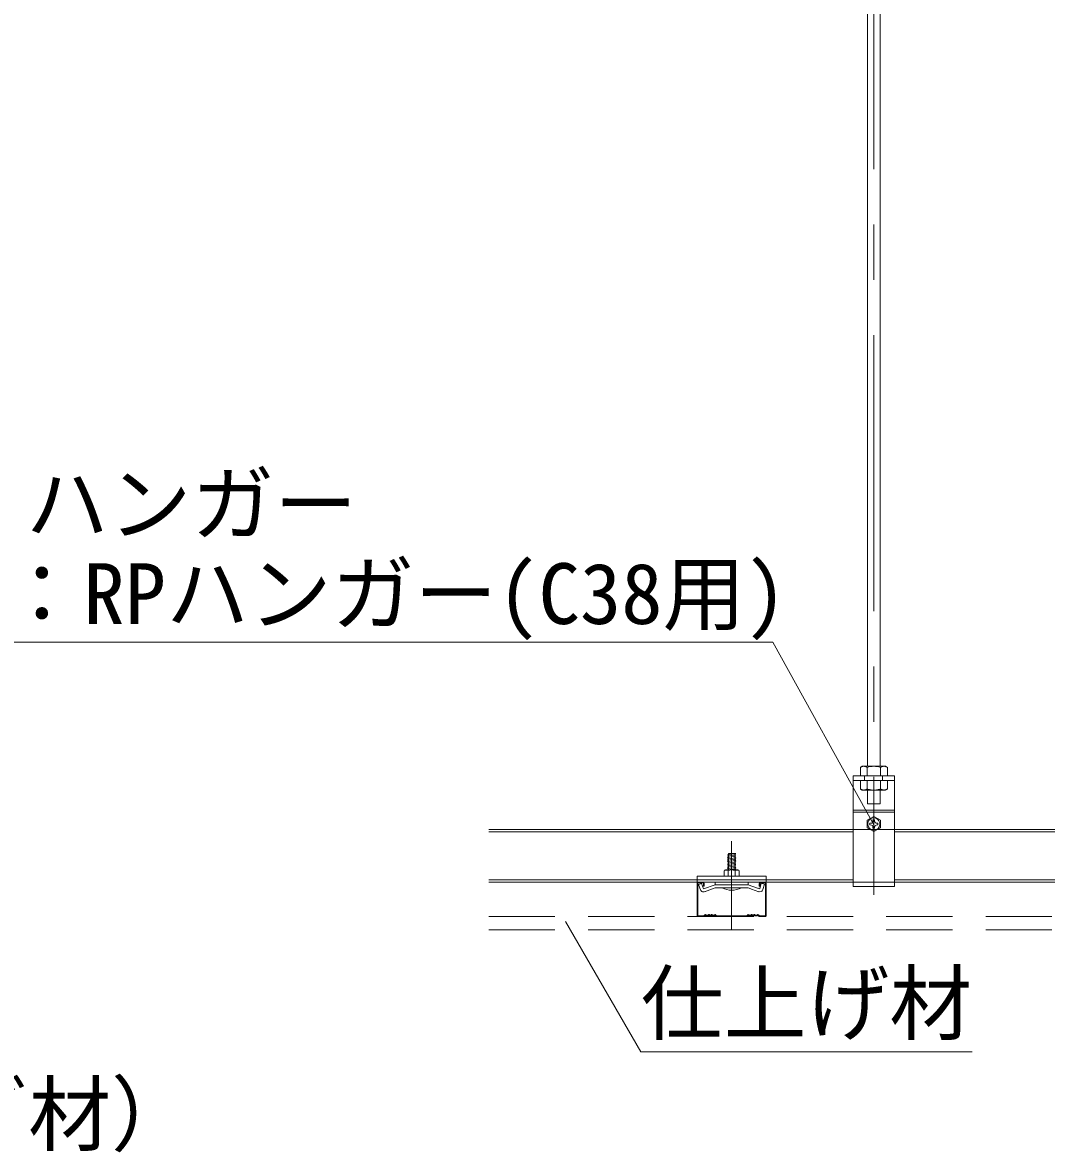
# Model space of a CAD drawing. Units: millimetres at full size, sheet at 1:40; details may follow other scales. Extents: x -7800 to 7800, y -5578 to 5485.
# Drawn here: x -4928 to -4186, y -4270 to -3452 of the extents above; entities that cross this region are included whole.
import ezdxf
from ezdxf.enums import TextEntityAlignment as Align

# ---------------------------------------------------------------- set-up
doc = ezdxf.new("R2010")
doc.units = ezdxf.units.MM
doc.header["$LTSCALE"] = 40
doc.linetypes.add('CHAIN1', pattern=[8, 5, -1, 1, -1])
doc.linetypes.add('DASHED1', pattern=[1.8, 1.2, -0.6])
for name, color, linetype, lineweight in [('2-0_中心線', 4, 'CHAIN1', 9), ('2-1_吊り材', 4, 'Continuous', 9), ('2-2_野縁受け', 3, 'Continuous', 18), ('2-3_野縁', 7, 'Continuous', 18), ('2-6_文字', 7, 'Continuous', 18), ('2-A_クリップ', 3, 'Continuous', 18), ('2-C_パネル', 4, 'DASHED1', 9)]:
    doc.layers.add(name, color=color, linetype=linetype, lineweight=lineweight)
doc.styles.add('ＭＳ ゴシック', font='')
doc.styles.get('ＭＳ ゴシック').set_extended_font_data('MS Gothic')

msp = doc.modelspace()

# ---------------------------------------------------------------- linework, layer by layer
at = {"layer": '2-0_中心線'}
for p, q in [((-4311.38, -2078.27), (-4311.38, -4083.58)), ((-4414.38, -4044.72), (-4414.38, -4108.64))]:
    msp.add_line(p, q, dxfattribs=at)
at = {"layer": '2-1_吊り材', "color": 3, "lineweight": 18}
for p, q in [((-4315.88, -2093.37), (-4315.88, -3990.57)), ((-4306.88, -2093.37), (-4306.88, -3990.57))]:
    msp.add_line(p, q, dxfattribs=at)
at = {"layer": '2-1_吊り材', "color": 7, "lineweight": 18}
for p, q in [((-4319.87, -3990.57), (-4321.18, -3991.33)), ((-4321.18, -3997.57), (-4321.18, -3991.33)), ((-4319.87, -3990.57), (-4315.72, -3990.57)), ((-4316.28, -3997.57), (-4316.28, -3991.33)), ((-4315.72, -3990.57), (-4302.9, -3990.57)), ((-4306.48, -3997.57), (-4306.48, -3991.33)), ((-4302.9, -3990.57), (-4301.58, -3991.33)), ((-4301.58, -3997.57), (-4301.58, -3991.33)), ((-4326.38, -4077.57), (-4326.38, -3997.57)), ((-4326.38, -3997.57), (-4296.38, -3997.57)), ((-4321.18, -3997.57), (-4301.58, -3997.57)), ((-4296.38, -3997.57), (-4296.38, -4077.57)), ((-4326.38, -4022.37), (-4296.38, -4022.37)), ((-4326.38, -4023.75), (-4296.38, -4023.75)), ((-4311.43, -4026.87), (-4316.19, -4029.62)), ((-4316.19, -4029.62), (-4316.19, -4035.12)), ((-4314.37, -4031.77), (-4313.78, -4031.77)), ((-4314.37, -4032.97), (-4313.78, -4032.97)), ((-4312.03, -4029.43), (-4312.03, -4029.99)), ((-4311.43, -4026.87), (-4306.67, -4029.62)), ((-4310.83, -4029.43), (-4310.83, -4029.99)), ((-4310.83, -4029.43), (-4310.83, -4030.24)), ((-4308.49, -4031.77), (-4309.08, -4031.77)), ((-4308.49, -4032.97), (-4309.08, -4032.97)), ((-4306.67, -4029.62), (-4306.67, -4035.12)), ((-4314.03, -4036.37), (-4316.19, -4035.12)), ((-4311.43, -4037.87), (-4314.03, -4036.37)), ((-4312.03, -4035.31), (-4312.03, -4034.75)), ((-4311.43, -4037.87), (-4308.83, -4036.37)), ((-4310.83, -4035.31), (-4310.83, -4034.49)), ((-4310.83, -4035.31), (-4310.83, -4034.75)), ((-4308.83, -4036.37), (-4306.67, -4035.12)), ((-4296.38, -4077.57), (-4326.38, -4077.57))]:
    msp.add_line(p, q, dxfattribs=at)
at = {"layer": '2-1_吊り材', "color": 7, "linetype": 'DASHED1', "lineweight": 18}
for p, q in [((-4318.21, -3997.57), (-4318.21, -4000.77)), ((-4305.21, -3997.57), (-4305.21, -4000.77)), ((-4326.38, -4000.77), (-4296.38, -4000.77)), ((-4321.18, -4000.77), (-4321.18, -4007.01)), ((-4301.58, -4000.77), (-4321.18, -4000.77)), ((-4319.87, -4007.77), (-4321.18, -4007.01)), ((-4302.9, -4007.77), (-4319.87, -4007.77)), ((-4316.28, -4000.77), (-4316.28, -4007.01)), ((-4315.88, -4007.77), (-4315.88, -4017.81)), ((-4306.88, -4007.77), (-4306.88, -4017.81)), ((-4306.48, -4000.77), (-4306.48, -4007.01)), ((-4302.9, -4007.77), (-4301.58, -4007.01)), ((-4301.58, -4000.77), (-4301.58, -4007.01)), ((-4315.88, -4017.81), (-4306.88, -4017.81)), ((-4296.38, -4036.37), (-4326.38, -4036.37)), ((-4296.38, -4074.37), (-4326.38, -4074.37))]:
    msp.add_line(p, q, dxfattribs=at)
at = {"layer": '2-1_吊り材', "color": 7, "lineweight": 18}
for centre, radius, start, end in [((-4317.98, -3997.34), 6.81, 96.34294, 118.04132), ((-4318.9, -3995.45), 4.88, 57.57118, 88.04459), ((-4311.38, -4006.78), 16.22, 72.41205, 107.58797), ((-4303.87, -3995.45), 4.88, 91.95543, 122.42883), ((-4304.79, -3997.34), 6.81, 61.95869, 83.65707), ((-4311.43, -4032.37), 4.4, 294.61987, 245.38013), ((-4311.43, -4032.37), 3, 168.46304, 191.51331), ((-4313.63, -4030.17), 1.6, 264.363, 6.67345), ((-4313.63, -4034.57), 1.6, 353.32655, 95.637), ((-4311.43, -4032.37), 3, 78.46304, 101.53696), ((-4309.24, -4030.17), 1.6, 173.32655, 275.637), ((-4309.24, -4034.57), 1.6, 84.363, 186.67345), ((-4311.43, -4032.37), 3, 348.48669, 11.53696), ((-4311.43, -4032.37), 4.4, 245.38013, 294.61987), ((-4311.43, -4032.37), 3, 258.46304, 281.53696)]:
    msp.add_arc(centre, radius, start, end, dxfattribs=at)
at = {"layer": '2-1_吊り材', "color": 7, "linetype": 'DASHED1', "lineweight": 18}
for centre, radius, start, end in [((-4317.98, -4001), 6.81, 241.95869, 263.65707), ((-4318.9, -4002.89), 4.88, 271.95543, 302.42883), ((-4311.38, -3991.55), 16.22, 252.41205, 287.58797), ((-4303.87, -4002.89), 4.88, 237.57118, 268.04459), ((-4304.79, -4001), 6.81, 276.34294, 298.04132)]:
    msp.add_arc(centre, radius, start, end, dxfattribs=at)
at = {"layer": '2-2_野縁受け'}
for p, q in [((-4326.38, -4036.37), (-4590.39, -4036.37)), ((-4326.38, -4037.97), (-4590.39, -4037.97)), ((-4296.38, -4036.37), (-3426.38, -4036.37)), ((-4296.38, -4037.97), (-3426.38, -4037.97)), ((-4326.38, -4072.77), (-4590.39, -4072.77)), ((-4296.38, -4072.77), (-3426.38, -4072.77)), ((-4326.38, -4074.37), (-4590.39, -4074.37)), ((-4296.38, -4074.37), (-3426.38, -4074.37))]:
    msp.add_line(p, q, dxfattribs=at)
at = {"layer": '2-3_野縁'}
for p, q in [((-4439.38, -4075.37), (-4439.38, -4098.4)), ((-4438.88, -4098.35), (-4438.89, -4075.37)), ((-4435.38, -4074.37), (-4438.38, -4074.37)), ((-4435.38, -4074.87), (-4438.38, -4074.87)), ((-4434.88, -4077.37), (-4434.88, -4075.37)), ((-4434.88, -4077.37), (-4434.38, -4077.37)), ((-4434.38, -4077.37), (-4434.38, -4075.37)), ((-4394.38, -4077.37), (-4394.38, -4075.37)), ((-4393.88, -4077.37), (-4394.38, -4077.37)), ((-4393.88, -4077.37), (-4393.88, -4075.37)), ((-4393.38, -4074.37), (-4390.38, -4074.37)), ((-4393.38, -4074.87), (-4390.38, -4074.87)), ((-4389.88, -4098.39), (-4389.88, -4075.37)), ((-4389.38, -4075.37), (-4389.38, -4098.32)), ((-4433.74, -4098.01), (-4434.45, -4098.72)), ((-4434.45, -4098.72), (-4433.74, -4098.01)), ((-4433.38, -4098.37), (-4434.09, -4099.08)), ((-4433.38, -4098.37), (-4434.09, -4099.08)), ((-4426.38, -4098.37), (-4425.68, -4099.08)), ((-4426.03, -4098.01), (-4425.32, -4098.72)), ((-4402.74, -4098.01), (-4403.44, -4098.72)), ((-4402.38, -4098.37), (-4403.09, -4099.08)), ((-4395.38, -4098.37), (-4394.68, -4099.08)), ((-4395.38, -4098.37), (-4394.68, -4099.08)), ((-4395.03, -4098.01), (-4394.32, -4098.72)), ((-4394.32, -4098.72), (-4395.03, -4098.01)), ((-4438.38, -4098.87), (-4434.8, -4098.87)), ((-4438.38, -4098.87), (-4434.8, -4098.87)), ((-4434.8, -4099.37), (-4438.38, -4099.37)), ((-4434.8, -4099.37), (-4438.38, -4099.37)), ((-4424.97, -4098.87), (-4414.38, -4098.87)), ((-4424.97, -4099.37), (-4414.38, -4099.37)), ((-4403.8, -4098.87), (-4414.38, -4098.87)), ((-4403.8, -4099.37), (-4414.38, -4099.37)), ((-4390.38, -4098.87), (-4393.97, -4098.87)), ((-4390.38, -4098.87), (-4393.97, -4098.87)), ((-4393.97, -4099.37), (-4390.38, -4099.37)), ((-4393.97, -4099.37), (-4390.38, -4099.37))]:
    msp.add_line(p, q, dxfattribs=at)
for centre, radius, start, end in [((-4438.38, -4075.37), 1, 90.00299, 180.00299), ((-4438.38, -4075.37), 0.5, 90.00299, 180.00299), ((-4435.38, -4075.37), 1, 0.00299, 90.00299), ((-4435.38, -4075.37), 0.5, 0.00299, 90.00299), ((-4393.38, -4075.37), 1, 89.99696, 179.99699), ((-4393.38, -4075.37), 0.5, 89.99696, 179.99699), ((-4390.38, -4075.37), 1, 359.99699, 89.99699), ((-4390.38, -4075.37), 0.5, 359.99699, 89.99699), ((-4438.38, -4098.37), 1, 177.476, 270), ((-4438.38, -4098.37), 1, 177.476, 270), ((-4438.38, -4098.37), 0.5, 177.476, 270), ((-4438.38, -4098.37), 0.5, 177.476, 270), ((-4433.38, -4098.37), 0.5, 46.39717, 135), ((-4432.13, -4097.06), 1.81, 226.39716, 313.6028), ((-4432.13, -4097.06), 1.31, 226.39716, 313.6028), ((-4430.88, -4098.37), 0.5, 36.86987, 133.6028), ((-4429.88, -4097.62), 1.25, 216.86989, 323.1301), ((-4429.88, -4097.62), 0.75, 216.86989, 323.1301), ((-4428.88, -4098.37), 0.5, 46.39717, 143.1301), ((-4428.88, -4098.37), 0.5, 36.86987, 143.1301), ((-4427.63, -4097.06), 1.81, 226.39716, 313.6028), ((-4427.63, -4097.06), 1.31, 226.39716, 313.6028), ((-4426.38, -4098.37), 0.5, 44.99998, 133.60281), ((-4402.38, -4098.37), 0.5, 46.39719, 135.00002), ((-4401.13, -4097.06), 1.81, 226.39719, 313.60283), ((-4401.13, -4097.06), 1.31, 226.39719, 313.60283), ((-4399.88, -4098.37), 0.5, 36.86989, 143.1301), ((-4399.88, -4098.37), 0.5, 36.86989, 133.60281), ((-4398.88, -4097.62), 1.25, 216.8699, 323.13011), ((-4398.88, -4097.62), 0.75, 216.8699, 323.13011), ((-4397.88, -4098.37), 0.5, 46.39719, 143.13011), ((-4396.63, -4097.06), 1.81, 226.39719, 313.60283), ((-4396.63, -4097.06), 1.31, 226.39719, 313.60283), ((-4395.38, -4098.37), 0.5, 45, 133.60283), ((-4390.38, -4098.37), 1, 269.99995, 2.524), ((-4390.38, -4098.37), 1, 270, 2.524), ((-4390.38, -4098.37), 0.5, 269.99995, 2.524), ((-4390.38, -4098.37), 0.5, 270, 2.524), ((-4434.8, -4098.37), 0.5, 270, 314.99998), ((-4434.8, -4098.37), 0.5, 269.99998, 314.99998), ((-4434.8, -4098.37), 1, 270, 314.99998), ((-4434.8, -4098.37), 1, 270, 315), ((-4424.97, -4098.37), 1, 225, 270), ((-4424.97, -4098.37), 0.5, 225, 270), ((-4403.8, -4098.37), 0.5, 270, 315), ((-4403.8, -4098.37), 1, 270, 315), ((-4393.97, -4098.37), 1, 225.00002, 270), ((-4393.97, -4098.37), 1, 225, 270), ((-4393.97, -4098.37), 0.5, 225.00002, 270), ((-4393.97, -4098.37), 0.5, 225, 270)]:
    msp.add_arc(centre, radius, start, end, dxfattribs=at)
at = {"layer": '2-6_文字'}
for p, q in [((-4944.02, -3900.69), (-4384.5, -3900.69)), ((-4311.38, -4032.91), (-4384.5, -3900.69)), ((-4534.68, -4102.87), (-4480.16, -4197.31)), ((-4480.16, -4197.31), (-4240.16, -4197.31))]:
    msp.add_line(p, q, dxfattribs=at)
at = {"layer": '2-A_クリップ'}
for p, q in [((-4411.35, -4054.73), (-4417.35, -4055.58)), ((-4417.35, -4055.58), (-4416.6, -4055.97)), ((-4411.35, -4055.73), (-4417.35, -4056.58)), ((-4417.35, -4056.58), (-4416.6, -4056.97)), ((-4411.35, -4056.73), (-4417.35, -4057.58)), ((-4417.35, -4057.58), (-4416.6, -4057.97)), ((-4416.6, -4053.58), (-4412.1, -4053.58)), ((-4416.6, -4065.59), (-4416.6, -4053.58)), ((-4411.35, -4053.73), (-4412.1, -4053.58)), ((-4412.1, -4065.59), (-4412.1, -4053.61)), ((-4411.35, -4054.73), (-4412.1, -4054.34)), ((-4411.35, -4055.73), (-4412.1, -4055.34)), ((-4411.35, -4056.73), (-4412.1, -4056.34)), ((-4411.35, -4057.73), (-4412.1, -4057.34)), ((-4419.18, -4065.75), (-4419.65, -4065.99)), ((-4419.18, -4065.75), (-4419.65, -4065.99)), ((-4418.85, -4065.59), (-4409.85, -4065.59)), ((-4418.49, -4065.68), (-4416.85, -4066.09)), ((-4418.49, -4065.68), (-4416.85, -4066.09)), ((-4411.35, -4057.73), (-4417.35, -4058.58)), ((-4417.35, -4058.58), (-4416.6, -4058.97)), ((-4411.35, -4058.73), (-4417.35, -4059.58)), ((-4417.35, -4059.58), (-4416.6, -4059.97)), ((-4411.35, -4059.73), (-4417.35, -4060.58)), ((-4417.35, -4060.58), (-4416.6, -4060.97)), ((-4411.35, -4060.73), (-4417.35, -4061.58)), ((-4417.35, -4061.58), (-4416.6, -4061.97)), ((-4411.35, -4061.73), (-4417.35, -4062.58)), ((-4417.35, -4062.58), (-4416.6, -4062.97)), ((-4411.35, -4062.73), (-4417.35, -4063.58)), ((-4417.35, -4063.58), (-4416.6, -4063.97)), ((-4411.35, -4063.73), (-4417.35, -4064.58)), ((-4417.35, -4064.58), (-4416.6, -4064.97)), ((-4417.35, -4064.58), (-4416.6, -4064.97)), ((-4411.35, -4064.73), (-4417.35, -4065.58)), ((-4411.35, -4064.73), (-4417.35, -4065.58)), ((-4411.35, -4058.73), (-4412.1, -4058.34)), ((-4411.35, -4059.73), (-4412.1, -4059.34)), ((-4411.35, -4060.73), (-4412.1, -4060.34)), ((-4411.35, -4061.73), (-4412.1, -4061.34)), ((-4411.35, -4062.73), (-4412.1, -4062.34)), ((-4411.35, -4063.73), (-4412.1, -4063.34)), ((-4411.35, -4064.73), (-4412.1, -4064.34)), ((-4411.35, -4064.73), (-4412.1, -4064.34)), ((-4411.63, -4065.59), (-4412.1, -4065.34)), ((-4411.63, -4065.59), (-4412.1, -4065.34)), ((-4410.21, -4065.68), (-4411.85, -4066.08)), ((-4410.21, -4065.68), (-4411.85, -4066.08)), ((-4409.53, -4065.75), (-4409.06, -4065.98)), ((-4409.53, -4065.75), (-4409.06, -4065.98)), ((-4439.35, -4070.09), (-4439.35, -4074.39)), ((-4439.35, -4070.09), (-4389.35, -4070.09)), ((-4419.85, -4066.59), (-4419.85, -4070.09)), ((-4419.85, -4070.09), (-4408.85, -4070.09)), ((-4416.85, -4066.09), (-4416.85, -4066.1)), ((-4416.85, -4066.1), (-4416.85, -4070.09)), ((-4412.13, -4065.98), (-4411.85, -4066.08)), ((-4412.13, -4065.98), (-4411.85, -4066.08)), ((-4411.85, -4066.08), (-4411.85, -4070.09)), ((-4408.85, -4066.59), (-4408.85, -4070.09)), ((-4389.35, -4074.39), (-4389.35, -4070.09)), ((-4389.35, -4073.19), (-4389.17, -4073.19)), ((-4439.35, -4074.39), (-4389.35, -4074.39)), ((-4436.15, -4075.38), (-4438.31, -4076.16)), ((-4436.15, -4075.38), (-4438.31, -4076.16)), ((-4436.91, -4080.01), (-4438.31, -4076.16)), ((-4437.11, -4079.45), (-4438.31, -4076.16)), ((-4434.71, -4079.32), (-4436.15, -4075.38)), ((-4434.71, -4079.32), (-4436.15, -4075.38)), ((-4426.35, -4076.28), (-4434.71, -4079.32)), ((-4433.94, -4081.38), (-4426.24, -4078.58)), ((-4426.35, -4074.39), (-4426.35, -4076.28)), ((-4426.35, -4076.28), (-4414.35, -4076.28)), ((-4425.57, -4078.58), (-4426.24, -4078.58)), ((-4414.35, -4078.58), (-4425.57, -4078.58)), ((-4407.35, -4078.58), (-4421.35, -4078.58)), ((-4402.36, -4076.28), (-4414.35, -4076.28)), ((-4402.36, -4076.28), (-4414.35, -4076.28)), ((-4402.36, -4076.28), (-4414.35, -4076.28)), ((-4414.35, -4078.58), (-4403.14, -4078.58)), ((-4414.35, -4078.58), (-4404.62, -4078.58)), ((-4414.35, -4078.58), (-4405.21, -4078.58)), ((-4404.87, -4078.58), (-4403.14, -4078.58)), ((-4404.37, -4078.58), (-4402.46, -4078.58)), ((-4399.22, -4079.76), (-4402.46, -4078.58)), ((-4402.36, -4076.28), (-4394.96, -4078.97)), ((-4402.35, -4074.39), (-4402.35, -4076.28)), ((-4394.77, -4081.38), (-4399.96, -4079.49)), ((-4395.25, -4078.87), (-4394, -4079.32)), ((-4394, -4079.32), (-4392.91, -4075.27)), ((-4392.91, -4075.27), (-4390.69, -4075.86)), ((-4391.75, -4079.82), (-4390.69, -4075.86)), ((-4389.35, -4074.39), (-4389.17, -4074.39))]:
    msp.add_line(p, q, dxfattribs=at)
msp.add_lwpolyline([(-4411.35, -4053.73), (-4417.35, -4054.58), (-4416.6, -4054.97)], dxfattribs=at)
for centre, radius, start, end in [((-4418.85, -4066.59), 1, 90, 180), ((-4418.74, -4066.65), 1, 75.942, 116.60205), ((-4418.74, -4066.65), 1, 75.942, 116.60205), ((-4414.35, -4072.09), 6.5, 70.01814, 112.61984), ((-4414.35, -4072.09), 6.5, 70.01814, 112.61984), ((-4409.97, -4066.65), 1, 63.73466, 103.8602), ((-4409.97, -4066.65), 1, 63.73466, 103.8602), ((-4409.85, -4066.59), 1, 0, 90), ((-4434.75, -4079.22), 2.3, 199.99997, 299.99998), ((-4414.35, -4064.58), 15.65, 243.43492, 296.56505), ((-4393.97, -4079.22), 2.3, 244.99998, 345)]:
    msp.add_arc(centre, radius, start, end, dxfattribs=at)
at = {"layer": '2-C_パネル'}
for p, q in [((-4590.39, -4099.37), (-2250.81, -4099.37)), ((-4590.39, -4108.87), (-2250.81, -4108.87))]:
    msp.add_line(p, q, dxfattribs=at)

# ---------------------------------------------------------------- texts
at = {"layer": '2-6_文字', "style": 'ＭＳ ゴシック'}
for s, p in [('ハンガー', (-4925.74, -3835.61)), ('：RPハンガー(C38用)', (-4944.02, -3900.69)), ('仕上げ材', (-4480.16, -4197.31)), ('（野縁受け繋ぎ材）', (-5343.93, -4277.56))]:
    msp.add_text(s, height=43.99, dxfattribs=at).set_placement(p, align=Align.BOTTOM_LEFT)

doc.saveas('drawing.dxf')
